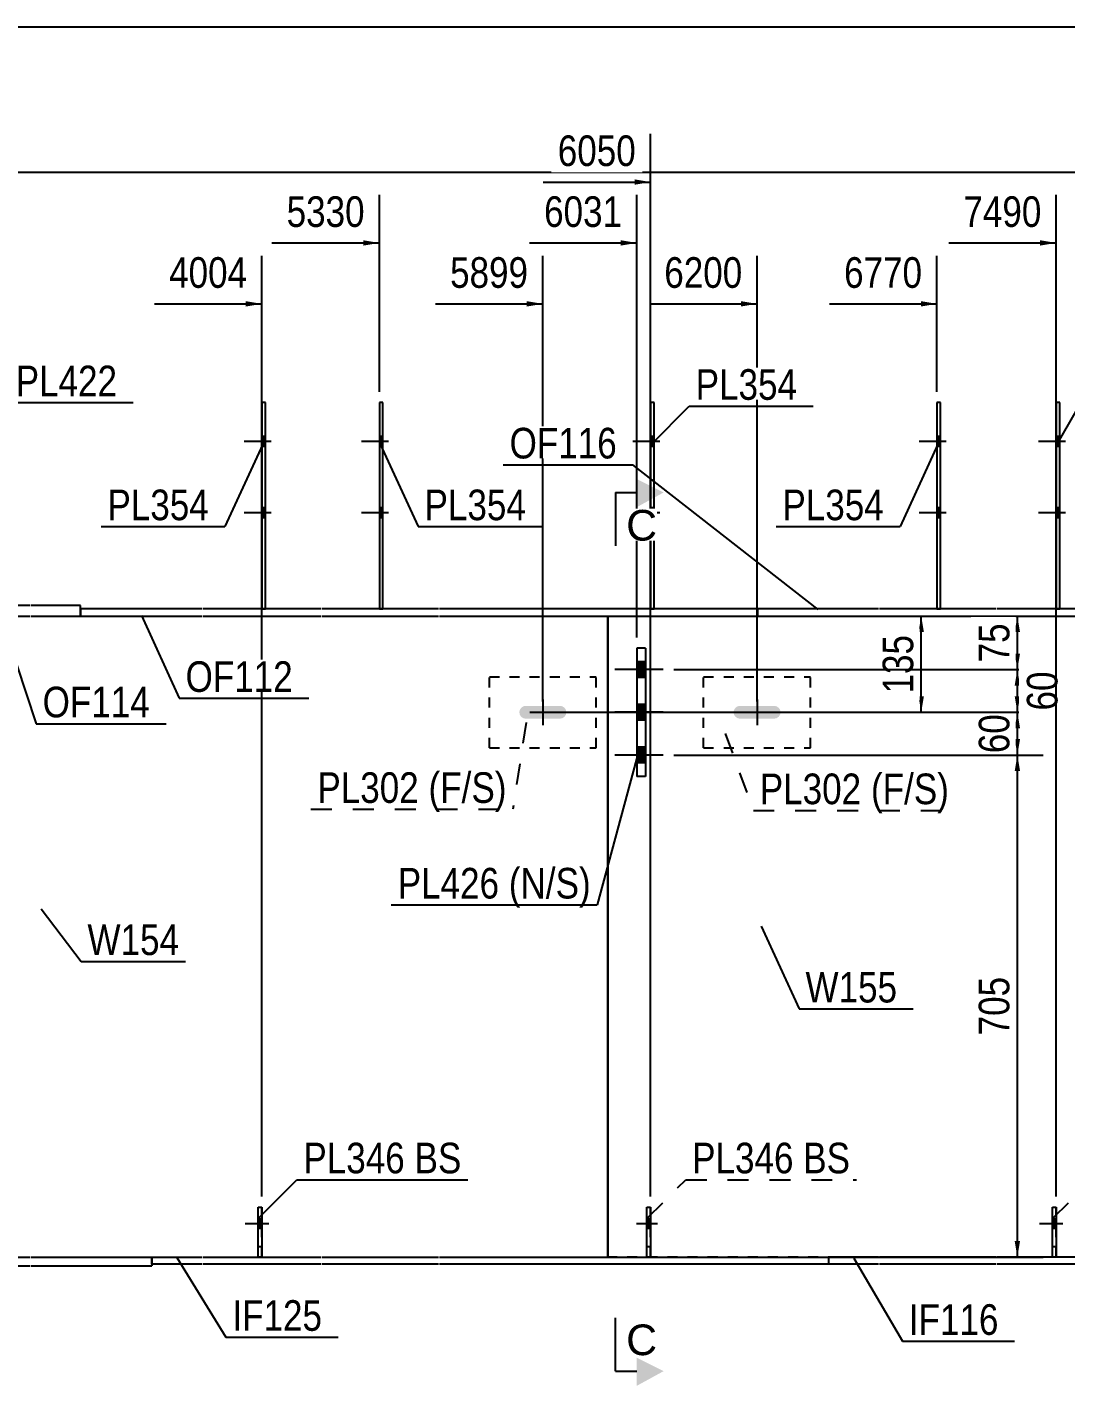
# Model space of a CAD drawing. Header units: millimetres. Extents: x -19 to 383, y -192 to 85.
# Drawn here: x 63.3 to 160.5, y -42 to 85.1 of the extents above; entities that cross this region are included whole.
import ezdxf

# ---------------------------------------------------------------- set-up
doc = ezdxf.new("R2010")
doc.units = ezdxf.units.MM
doc.linetypes.add('DXK_LINE_DOT1', pattern=[1.8814, 0.9407, -0.9407])
doc.linetypes.add('DXK_LINE_DOT2', pattern=[3.9198, 1.9599, -1.9599])
doc.styles.add('Arial', font='ARIAL.TTF', dxfattribs={"height": 0.2})
doc.styles.add('Arial Narrow', font='ARIALN.TTF', dxfattribs={"height": 0.2})

# ---------------------------------------------------------------- blocks, each defined once
blk = doc.blocks.new('Unknown-623477751-13654')
at = {"color": 5, "linetype": 'Continuous'}
blk.add_line((383.08, 85.13), (-16.92, 85.13), dxfattribs=at)
blk = doc.blocks.new('Part-623477751-7544 - 7455')
at = {"color": 2, "linetype": 'Continuous'}
for p, q in [((159.3, -30), (159.3, -25.33)), ((159.3, -25.33), (159.63, -25.33)), ((159.63, -25.33), (159.63, -30))]:
    blk.add_line(p, q, dxfattribs=at)
blk = doc.blocks.new('Part-623477751-7480 - 7455')
at = {"color": 2, "linetype": 'Continuous'}
blk.add_line((117.67, -30), (117.67, 30), dxfattribs=at)
at = {"color": 7, "linetype": 'DXK_LINE_DOT1'}
for p, q in [((117.67, 30), (143, 30)), ((143.1, 30), (154, 30)), ((154.1, 30), (165.17, 30)), ((165.27, 30), (176.17, 30)), ((176.27, 30), (194.93, 30)), ((194.93, 30), (194.93, -30)), ((143, -30), (117.67, -30)), ((154, -30), (143.1, -30)), ((165.17, -30), (154.1, -30)), ((176.17, -30), (165.27, -30)), ((194.93, -30), (176.27, -30))]:
    blk.add_line(p, q, dxfattribs=at)
blk = doc.blocks.new('Part-623477751-7472 - 7455')
at = {"color": 2, "linetype": 'Continuous'}
for p, q in [((68.32, 30.67), (68.32, 30)), ((79.65, 30.67), (68.32, 30.67)), ((90.82, 30.67), (79.75, 30.67)), ((101.82, 30.67), (90.92, 30.67)), ((131.67, 30.67), (101.92, 30.67)), ((131.67, 30), (131.67, 30.67)), ((68.32, 30), (79.65, 30)), ((79.75, 30), (90.82, 30)), ((90.92, 30), (101.82, 30)), ((101.92, 30), (131.67, 30))]:
    blk.add_line(p, q, dxfattribs=at)
blk = doc.blocks.new('Bolt-623477751-7560 - 7455')
at = {"linetype": 'Continuous'}
blk.add_hatch(color=3, dxfattribs=at).paths.add_polyline_path([(133.79, 20.77), (133.83, 21), (133.79, 21.23), (133.66, 21.42), (133.46, 21.56), (133.23, 21.6), (130.03, 21.6), (129.81, 21.56), (129.61, 21.42), (129.48, 21.23), (129.43, 21), (129.48, 20.77), (129.61, 20.58), (129.81, 20.45), (130.03, 20.4), (133.23, 20.4), (133.46, 20.45), (133.66, 20.58)])
at = {"color": 3, "linetype": 'Continuous'}
for p, q in [((131.63, 22.2), (131.63, 19.8)), ((130.43, 21), (132.83, 21))]:
    blk.add_line(p, q, dxfattribs=at)
blk = doc.blocks.new('Part-623477751-7535 - 7455')
at = {"color": 7, "linetype": 'DXK_LINE_DOT1'}
for p, q in [((121.33, -30), (121.33, -25.33)), ((121.33, -25.33), (121.67, -25.33)), ((121.67, -30), (121.67, -25.33)), ((121.33, -29), (121.67, -29))]:
    blk.add_line(p, q, dxfattribs=at)
blk = doc.blocks.new('Part-623477751-7471 - 7455')
at = {"color": 2, "linetype": 'Continuous'}
for p, q in [((21.95, 31), (0, 31)), ((41.38, 31), (22.05, 31)), ((52.55, 31), (41.48, 31)), ((63.55, 31), (52.65, 31)), ((68.32, 31), (63.65, 31)), ((68.32, 30), (68.32, 31)), ((0, 30), (21.95, 30)), ((22.05, 30), (41.38, 30)), ((41.48, 30), (52.55, 30)), ((52.65, 30), (63.55, 30)), ((63.65, 30), (68.32, 30))]:
    blk.add_line(p, q, dxfattribs=at)
at = {"color": 7, "linetype": 'DXK_LINE_DOT1'}
blk.add_line((0, 31), (0, 30), dxfattribs=at)
blk = doc.blocks.new('Part-623477751-7475 - 7455')
at = {"color": 2, "linetype": 'Continuous'}
for p, q in [((131.67, 30.67), (131.67, 30)), ((143, 30.67), (131.67, 30.67)), ((154, 30.67), (143.1, 30.67)), ((165.17, 30.67), (154.1, 30.67)), ((176.17, 30.67), (165.27, 30.67)), ((180.93, 30.67), (176.27, 30.67)), ((131.67, 30), (143, 30)), ((143.1, 30), (154, 30)), ((154.1, 30), (165.17, 30)), ((165.27, 30), (176.17, 30)), ((176.27, 30), (180.93, 30))]:
    blk.add_line(p, q, dxfattribs=at)
at = {"color": 7, "linetype": 'DXK_LINE_DOT1'}
blk.add_line((180.93, 30), (180.93, 30.67), dxfattribs=at)
blk = doc.blocks.new('Part-623477751-7541 - 7455')
at = {"color": 7, "linetype": 'DXK_LINE_DOT1'}
for p, q in [((159.3, -30), (159.3, -25.33)), ((159.3, -25.33), (159.63, -25.33)), ((159.63, -30), (159.63, -25.33)), ((159.3, -29), (159.63, -29))]:
    blk.add_line(p, q, dxfattribs=at)
blk = doc.blocks.new('Part-623477751-7482 - 7455')
at = {"color": 2, "linetype": 'Continuous'}
for p, q in [((0, -30), (21.95, -30)), ((22.05, -30), (41.38, -30)), ((41.48, -30), (52.55, -30)), ((52.65, -30), (63.55, -30)), ((63.65, -30), (74.98, -30)), ((74.98, -30), (74.98, -30.8)), ((0, -30.8), (21.95, -30.8)), ((22.05, -30.8), (41.38, -30.8)), ((41.48, -30.8), (52.55, -30.8)), ((52.65, -30.8), (63.55, -30.8)), ((63.65, -30.8), (74.98, -30.8))]:
    blk.add_line(p, q, dxfattribs=at)
at = {"color": 7, "linetype": 'DXK_LINE_DOT1'}
blk.add_line((0, -30), (0, -30.8), dxfattribs=at)
blk = doc.blocks.new('Part-623477751-7483 - 7455')
at = {"color": 2, "linetype": 'Continuous'}
for p, q in [((74.98, -30.67), (74.98, -30)), ((74.98, -30), (79.65, -30)), ((79.75, -30), (90.82, -30)), ((90.92, -30), (101.82, -30)), ((101.92, -30), (138.33, -30)), ((138.33, -30), (138.33, -30.67)), ((79.65, -30.67), (74.98, -30.67)), ((90.82, -30.67), (79.75, -30.67)), ((101.82, -30.67), (90.92, -30.67)), ((138.33, -30.67), (101.92, -30.67))]:
    blk.add_line(p, q, dxfattribs=at)
blk = doc.blocks.new('Part-623477751-7486 - 7455')
at = {"color": 2, "linetype": 'Continuous'}
for p, q in [((143, -30), (138.33, -30)), ((138.33, -30), (138.33, -30.67)), ((154, -30), (143.1, -30)), ((165.17, -30), (154.1, -30)), ((176.17, -30), (165.27, -30)), ((194.93, -30), (176.27, -30)), ((194.93, -30), (199.6, -30.5)), ((143, -30.67), (138.33, -30.67)), ((154, -30.67), (143.1, -30.67)), ((165.17, -30.67), (154.1, -30.67)), ((176.17, -30.67), (165.27, -30.67)), ((194.9, -30.67), (176.27, -30.67)), ((199.6, -31.17), (194.9, -30.67)), ((199.7, -33.85), (204.47, -34.36)), ((204.4, -35.02), (199.7, -34.52))]:
    blk.add_line(p, q, dxfattribs=at)
at = {"color": 7, "linetype": 'DXK_LINE_DOT1'}
blk.add_line((204.47, -34.36), (204.4, -35.02), dxfattribs=at)
blk = doc.blocks.new('Part-623477751-7505 - 7455')
at = {"color": 7, "linetype": 'DXK_LINE_DOT1'}
for p, q in [((126.63, 17.67), (126.63, 24.33)), ((126.63, 24.33), (136.63, 24.33)), ((136.63, 17.67), (136.63, 24.33)), ((126.63, 17.67), (136.63, 17.67))]:
    blk.add_line(p, q, dxfattribs=at)
blk = doc.blocks.new('Part-623477751-7506 - 7455')
at = {"color": 7, "linetype": 'DXK_LINE_DOT1'}
for p, q in [((106.58, 17.67), (106.58, 24.33)), ((106.58, 24.33), (116.58, 24.33)), ((116.58, 17.67), (116.58, 24.33)), ((106.58, 17.67), (116.58, 17.67))]:
    blk.add_line(p, q, dxfattribs=at)
blk = doc.blocks.new('Bolt-623477751-7572 - 7455')
at = {"linetype": 'Continuous'}
for points in [[(85.62, 45.87), (85.62, 46.8), (85.28, 46.8), (85.28, 45.87)], [(85.62, 45.87), (85.62, 46.8), (85.28, 46.8), (85.28, 45.87)], [(85.62, 39.2), (85.62, 40.13), (85.28, 40.13), (85.28, 39.2)], [(85.62, 39.2), (85.62, 40.13), (85.28, 40.13), (85.28, 39.2)]]:
    blk.add_hatch(color=3, dxfattribs=at).paths.add_polyline_path(points)
at = {"color": 3, "linetype": 'Continuous'}
for p, q in [((86.15, 46.33), (83.62, 46.33)), ((86.15, 46.33), (83.62, 46.33)), ((85.62, 46.8), (85.28, 46.8)), ((85.62, 46.8), (85.28, 46.8)), ((85.62, 45.87), (85.28, 45.87)), ((85.62, 45.87), (85.28, 45.87)), ((86.15, 39.67), (83.62, 39.67)), ((86.15, 39.67), (83.62, 39.67)), ((85.62, 40.13), (85.28, 40.13)), ((85.62, 40.13), (85.28, 40.13)), ((85.62, 39.2), (85.28, 39.2)), ((85.62, 39.2), (85.28, 39.2))]:
    blk.add_line(p, q, dxfattribs=at)
blk = doc.blocks.new('Part-623477751-7510 - 7455')
at = {"color": 2, "linetype": 'Continuous'}
for p, q in [((85.62, 50), (85.28, 50)), ((85.28, 50), (85.28, 30.67)), ((85.62, 30.67), (85.62, 50))]:
    blk.add_line(p, q, dxfattribs=at)
at = {"color": 7, "linetype": 'DXK_LINE_DOT1'}
blk.add_line((85.28, 30.67), (85.62, 30.67), dxfattribs=at)
blk = doc.blocks.new('Bolt-623477751-7578 - 7455')
at = {"linetype": 'Continuous'}
for points in [[(148.8, 45.87), (148.8, 46.8), (148.47, 46.8), (148.47, 45.87)], [(148.8, 45.87), (148.8, 46.8), (148.47, 46.8), (148.47, 45.87)], [(148.8, 39.2), (148.8, 40.13), (148.47, 40.13), (148.47, 39.2)], [(148.8, 39.2), (148.8, 40.13), (148.47, 40.13), (148.47, 39.2)]]:
    blk.add_hatch(color=3, dxfattribs=at).paths.add_polyline_path(points)
at = {"color": 3, "linetype": 'Continuous'}
for p, q in [((149.33, 46.33), (146.8, 46.33)), ((149.33, 46.33), (146.8, 46.33)), ((148.8, 46.8), (148.47, 46.8)), ((148.8, 46.8), (148.47, 46.8)), ((148.8, 45.87), (148.47, 45.87)), ((148.8, 45.87), (148.47, 45.87)), ((149.33, 39.67), (146.8, 39.67)), ((149.33, 39.67), (146.8, 39.67)), ((148.8, 40.13), (148.47, 40.13)), ((148.8, 40.13), (148.47, 40.13)), ((148.8, 39.2), (148.47, 39.2)), ((148.8, 39.2), (148.47, 39.2))]:
    blk.add_line(p, q, dxfattribs=at)
blk = doc.blocks.new('Bolt-623477751-7579 - 7455')
at = {"linetype": 'Continuous'}
for points in [[(96.62, 45.87), (96.62, 46.8), (96.28, 46.8), (96.28, 45.87)], [(96.62, 45.87), (96.62, 46.8), (96.28, 46.8), (96.28, 45.87)], [(96.62, 39.2), (96.62, 40.13), (96.28, 40.13), (96.28, 39.2)], [(96.62, 39.2), (96.62, 40.13), (96.28, 40.13), (96.28, 39.2)]]:
    blk.add_hatch(color=3, dxfattribs=at).paths.add_polyline_path(points)
at = {"color": 3, "linetype": 'Continuous'}
for p, q in [((97.15, 46.33), (94.62, 46.33)), ((97.15, 46.33), (94.62, 46.33)), ((96.62, 46.8), (96.28, 46.8)), ((96.62, 46.8), (96.28, 46.8)), ((96.62, 45.87), (96.28, 45.87)), ((96.62, 45.87), (96.28, 45.87)), ((97.15, 39.67), (94.62, 39.67)), ((97.15, 39.67), (94.62, 39.67)), ((96.62, 40.13), (96.28, 40.13)), ((96.62, 40.13), (96.28, 40.13)), ((96.62, 39.2), (96.28, 39.2)), ((96.62, 39.2), (96.28, 39.2))]:
    blk.add_line(p, q, dxfattribs=at)
blk = doc.blocks.new('Part-623477751-7516 - 7455')
at = {"color": 2, "linetype": 'Continuous'}
for p, q in [((148.8, 50), (148.47, 50)), ((148.47, 50), (148.47, 30.67)), ((148.8, 30.67), (148.8, 50))]:
    blk.add_line(p, q, dxfattribs=at)
at = {"color": 7, "linetype": 'DXK_LINE_DOT1'}
blk.add_line((148.47, 30.67), (148.8, 30.67), dxfattribs=at)
blk = doc.blocks.new('Part-623477751-7517 - 7455')
at = {"color": 2, "linetype": 'Continuous'}
for p, q in [((96.62, 50), (96.28, 50)), ((96.28, 50), (96.28, 30.67)), ((96.62, 30.67), (96.62, 50))]:
    blk.add_line(p, q, dxfattribs=at)
at = {"color": 7, "linetype": 'DXK_LINE_DOT1'}
blk.add_line((96.28, 30.67), (96.62, 30.67), dxfattribs=at)
blk = doc.blocks.new('Part-623477751-7520 - 7455')
at = {"color": 2, "linetype": 'Continuous'}
for p, q in [((159.97, 50), (159.63, 50)), ((159.63, 50), (159.63, 30.67)), ((159.97, 30.67), (159.97, 50))]:
    blk.add_line(p, q, dxfattribs=at)
at = {"color": 7, "linetype": 'DXK_LINE_DOT1'}
blk.add_line((159.63, 30.67), (159.97, 30.67), dxfattribs=at)
blk = doc.blocks.new('Part-623477751-7521 - 7455')
at = {"color": 2, "linetype": 'Continuous'}
for p, q in [((122, 50), (121.67, 50)), ((121.67, 50), (121.67, 30.67)), ((122, 30.67), (122, 50))]:
    blk.add_line(p, q, dxfattribs=at)
at = {"color": 7, "linetype": 'DXK_LINE_DOT1'}
blk.add_line((121.67, 30.67), (122, 30.67), dxfattribs=at)
blk = doc.blocks.new('Part-623477751-7529 - 7455')
at = {"color": 7, "linetype": 'DXK_LINE_DOT1'}
for p, q in [((84.95, -30), (84.95, -25.33)), ((84.95, -25.33), (85.28, -25.33)), ((85.28, -30), (85.28, -25.33)), ((84.95, -29), (85.28, -29)), ((85.28, -30), (84.95, -30))]:
    blk.add_line(p, q, dxfattribs=at)
blk = doc.blocks.new('Part-623477751-7532 - 7455')
at = {"color": 2, "linetype": 'Continuous'}
for p, q in [((84.95, -30), (84.95, -25.33)), ((84.95, -25.33), (85.28, -25.33)), ((85.28, -25.33), (85.28, -30))]:
    blk.add_line(p, q, dxfattribs=at)
blk = doc.blocks.new('Part-623477751-7538 - 7455')
at = {"color": 2, "linetype": 'Continuous'}
for p, q in [((121.33, -30), (121.33, -25.33)), ((121.33, -25.33), (121.67, -25.33)), ((121.67, -25.33), (121.67, -30))]:
    blk.add_line(p, q, dxfattribs=at)
blk = doc.blocks.new('Part-623477751-7559 - 7455')
at = {"color": 7, "linetype": 'DXK_LINE_DOT1'}
for p, q in [((0, 30), (0, -30)), ((0, 30), (21.95, 30)), ((22.05, 30), (41.38, 30)), ((41.48, 30), (52.55, 30)), ((52.65, 30), (63.55, 30)), ((63.65, 30), (79.65, 30)), ((79.75, 30), (90.82, 30)), ((90.92, 30), (101.82, 30)), ((101.92, 30), (117.67, 30)), ((0, -30), (21.95, -30)), ((22.05, -30), (41.38, -30)), ((41.48, -30), (46.68, -30)), ((47.02, -30), (52.55, -30)), ((52.65, -30), (63.55, -30)), ((63.65, -30), (79.65, -30)), ((79.75, -30), (84.95, -30)), ((85.28, -30), (90.82, -30)), ((90.92, -30), (101.82, -30)), ((101.92, -30), (117.67, -30))]:
    blk.add_line(p, q, dxfattribs=at)
at = {"color": 2, "linetype": 'Continuous'}
blk.add_line((117.67, 30), (117.67, -30), dxfattribs=at)
blk = doc.blocks.new('Bolt-623477751-7568 - 7455')
at = {"linetype": 'Continuous'}
blk.add_hatch(color=3, dxfattribs=at).paths.add_polyline_path([(113.74, 20.77), (113.78, 21), (113.74, 21.23), (113.61, 21.42), (113.41, 21.56), (113.18, 21.6), (109.98, 21.6), (109.75, 21.56), (109.56, 21.42), (109.43, 21.23), (109.38, 21), (109.43, 20.77), (109.56, 20.58), (109.75, 20.45), (109.98, 20.4), (113.18, 20.4), (113.41, 20.45), (113.61, 20.58)])
at = {"color": 3, "linetype": 'Continuous'}
for p, q in [((111.58, 22.2), (111.58, 19.8)), ((110.38, 21), (112.78, 21))]:
    blk.add_line(p, q, dxfattribs=at)
blk = doc.blocks.new('Bolt-623477751-7582 - 7455')
at = {"linetype": 'Continuous'}
for points in [[(159.97, 45.87), (159.97, 46.8), (159.63, 46.8), (159.63, 45.87)], [(159.97, 45.87), (159.97, 46.8), (159.63, 46.8), (159.63, 45.87)], [(159.97, 39.2), (159.97, 40.13), (159.63, 40.13), (159.63, 39.2)], [(159.97, 39.2), (159.97, 40.13), (159.63, 40.13), (159.63, 39.2)]]:
    blk.add_hatch(color=3, dxfattribs=at).paths.add_polyline_path(points)
at = {"color": 3, "linetype": 'Continuous'}
for p, q in [((160.5, 46.33), (157.97, 46.33)), ((160.5, 46.33), (157.97, 46.33)), ((159.97, 46.8), (159.63, 46.8)), ((159.97, 46.8), (159.63, 46.8)), ((159.97, 45.87), (159.63, 45.87)), ((159.97, 45.87), (159.63, 45.87)), ((160.5, 39.67), (157.97, 39.67)), ((160.5, 39.67), (157.97, 39.67)), ((159.97, 40.13), (159.63, 40.13)), ((159.97, 40.13), (159.63, 40.13)), ((159.97, 39.2), (159.63, 39.2)), ((159.97, 39.2), (159.63, 39.2))]:
    blk.add_line(p, q, dxfattribs=at)
blk = doc.blocks.new('Bolt-623477751-7583 - 7455')
at = {"linetype": 'Continuous'}
for points in [[(122, 45.87), (122, 46.8), (121.67, 46.8), (121.67, 45.87)], [(122, 45.87), (122, 46.8), (121.67, 46.8), (121.67, 45.87)], [(122, 39.2), (122, 40.13), (121.67, 40.13), (121.67, 39.2)], [(122, 39.2), (122, 40.13), (121.67, 40.13), (121.67, 39.2)]]:
    blk.add_hatch(color=3, dxfattribs=at).paths.add_polyline_path(points)
at = {"color": 3, "linetype": 'Continuous'}
for p, q in [((122.53, 46.33), (120, 46.33)), ((122.53, 46.33), (120, 46.33)), ((122, 46.8), (121.67, 46.8)), ((122, 46.8), (121.67, 46.8)), ((122, 45.87), (121.67, 45.87)), ((122, 45.87), (121.67, 45.87)), ((122.53, 39.67), (120, 39.67)), ((122.53, 39.67), (120, 39.67)), ((122, 40.13), (121.67, 40.13)), ((122, 40.13), (121.67, 40.13)), ((122, 39.2), (121.67, 39.2)), ((122, 39.2), (121.67, 39.2))]:
    blk.add_line(p, q, dxfattribs=at)
blk = doc.blocks.new('Bolt-623477751-7591 - 7455')
at = {"color": 3, "linetype": 'DXK_LINE_DOT2'}
for p, q in [((85.28, -26.4), (84.95, -26.4)), ((85.92, -26.87), (83.72, -26.87)), ((85.28, -27.33), (84.95, -27.33))]:
    blk.add_line(p, q, dxfattribs=at)
blk = doc.blocks.new('Bolt-623477751-7594 - 7455')
at = {"linetype": 'Continuous'}
blk.add_hatch(color=3, dxfattribs=at).paths.add_polyline_path([(85.28, -27.33), (85.28, -26.4), (84.95, -26.4), (84.95, -27.33)])
at = {"color": 3, "linetype": 'Continuous'}
for p, q in [((85.28, -26.4), (84.95, -26.4)), ((85.92, -26.87), (83.72, -26.87)), ((85.28, -27.33), (84.95, -27.33))]:
    blk.add_line(p, q, dxfattribs=at)
blk = doc.blocks.new('Bolt-623477751-7597 - 7455')
at = {"color": 3, "linetype": 'DXK_LINE_DOT2'}
for p, q in [((121.67, -26.4), (121.33, -26.4)), ((122.3, -26.87), (120.1, -26.87)), ((121.67, -27.33), (121.33, -27.33))]:
    blk.add_line(p, q, dxfattribs=at)
blk = doc.blocks.new('Bolt-623477751-7600 - 7455')
at = {"linetype": 'Continuous'}
blk.add_hatch(color=3, dxfattribs=at).paths.add_polyline_path([(121.67, -27.33), (121.67, -26.4), (121.33, -26.4), (121.33, -27.33)])
at = {"color": 3, "linetype": 'Continuous'}
for p, q in [((121.67, -26.4), (121.33, -26.4)), ((122.2, -26.87), (121.33, -26.87)), ((121.67, -27.33), (121.33, -27.33))]:
    blk.add_line(p, q, dxfattribs=at)
blk = doc.blocks.new('Bolt-623477751-7603 - 7455')
at = {"color": 3, "linetype": 'DXK_LINE_DOT2'}
for p, q in [((159.63, -26.4), (159.3, -26.4)), ((160.27, -26.87), (158.07, -26.87)), ((159.63, -27.33), (159.3, -27.33))]:
    blk.add_line(p, q, dxfattribs=at)
blk = doc.blocks.new('Bolt-623477751-7606 - 7455')
at = {"linetype": 'Continuous'}
blk.add_hatch(color=3, dxfattribs=at).paths.add_polyline_path([(159.63, -27.33), (159.63, -26.4), (159.3, -26.4), (159.3, -27.33)])
at = {"color": 3, "linetype": 'Continuous'}
for p, q in [((159.63, -26.4), (159.3, -26.4)), ((160.27, -26.87), (158.07, -26.87)), ((159.63, -27.33), (159.3, -27.33))]:
    blk.add_line(p, q, dxfattribs=at)
blk = doc.blocks.new('Bolt-623477751-20844 - 7455')
at = {"linetype": 'Continuous'}
for points in [[(121.18, 24.27), (121.18, 25.73), (120.38, 25.73), (120.38, 24.27)], [(121.18, 20.27), (121.18, 21.73), (120.38, 21.73), (120.38, 20.27)], [(121.18, 16.27), (121.18, 17.73), (120.38, 17.73), (120.38, 16.27)]]:
    blk.add_hatch(color=3, dxfattribs=at).paths.add_polyline_path(points)
at = {"color": 3, "linetype": 'Continuous'}
for p, q in [((121.18, 25.73), (120.38, 25.73)), ((122.85, 25), (118.32, 25)), ((121.18, 24.27), (120.38, 24.27)), ((121.18, 21.73), (120.38, 21.73)), ((122.85, 21), (118.32, 21)), ((121.18, 20.27), (120.38, 20.27)), ((122.85, 17), (118.32, 17)), ((121.18, 17.73), (120.38, 17.73)), ((121.18, 16.27), (120.38, 16.27))]:
    blk.add_line(p, q, dxfattribs=at)
blk = doc.blocks.new('Part-623477751-20843 - 7455')
at = {"color": 2, "linetype": 'Continuous'}
for p, q in [((121.18, 27), (120.38, 27)), ((120.38, 27), (120.38, 15)), ((121.18, 27), (121.18, 15)), ((121.18, 15), (120.38, 15))]:
    blk.add_line(p, q, dxfattribs=at)
blk = doc.blocks.new('StraightDimension-623477751-13848 - 7455')
at = {"color": 7, "linetype": 'Continuous'}
blk.add_line((-1.33, 71.55), (366.04, 71.55), dxfattribs=at)
blk = doc.blocks.new('StraightDimension-623477751-21137 - 7455')
at = {"linetype": 'Continuous'}
for points in [[(155.75, 19.5), (156, 21), (156.25, 19.5)], [(156.25, 18.5), (156, 17), (155.75, 18.5)]]:
    blk.add_hatch(color=7, dxfattribs=at).paths.add_polyline_path(points)
at = {"color": 7, "linetype": 'Continuous'}
for p, q in [((123.85, 21), (158.4, 21)), ((156, 17), (156, 21)), ((123.85, 17), (158.4, 17))]:
    blk.add_line(p, q, dxfattribs=at)
at = {"color": 0}
blk.add_wipeout([(155.85, 21.43), (151.65, 21.43), (151.65, 16.57), (155.85, 16.57)], dxfattribs=at)
at = {"color": 3, "style": 'Arial Narrow'}
blk.add_text('60', height=2.863, rotation=90.0002, dxfattribs=at).set_placement((155.25, 17.17))
blk = doc.blocks.new('StraightDimension-623477751-21218 - 7455')
at = {"linetype": 'Continuous'}
blk.add_hatch(color=7, dxfattribs=at).paths.add_polyline_path([(146.97, 59.48), (148.47, 59.23), (146.97, 58.98)])
at = {"color": 7, "linetype": 'Continuous'}
for p, q in [((148.47, 51), (148.47, 63.73)), ((138.4, 59.23), (148.47, 59.23))]:
    blk.add_line(p, q, dxfattribs=at)
at = {"color": 0}
blk.add_wipeout([(147.69, 60.13), (147.69, 64.33), (139.18, 64.33), (139.18, 60.13)], dxfattribs=at)
at = {"color": 3, "style": 'Arial Narrow'}
blk.add_text('6770', height=2.863, dxfattribs=at).set_placement((139.78, 60.73))
blk = doc.blocks.new('StraightDimension-623477751-15911 - 7455')
at = {"linetype": 'Continuous'}
for points in [[(146.75, 28.5), (147, 30), (147.25, 28.5)], [(147.25, 22.5), (147, 21), (146.75, 22.5)]]:
    blk.add_hatch(color=7, dxfattribs=at).paths.add_polyline_path(points)
at = {"color": 7, "linetype": 'Continuous'}
for p, q in [((112.58, 30), (149.4, 30)), ((147, 21), (147, 30)), ((112.58, 21), (149.4, 21))]:
    blk.add_line(p, q, dxfattribs=at)
at = {"color": 0}
blk.add_wipeout([(146.85, 28.84), (142.65, 28.84), (142.65, 22.16), (146.85, 22.16)], dxfattribs=at)
at = {"color": 3, "style": 'Arial Narrow'}
blk.add_text('135', height=2.863, rotation=90.0002, dxfattribs=at).set_placement((146.25, 22.76))
blk = doc.blocks.new('StraightDimension-623477751-21135 - 7455')
at = {"linetype": 'Continuous'}
for points in [[(155.75, 28.5), (156, 30), (156.25, 28.5)], [(156.25, 26.5), (156, 25), (155.75, 26.5)]]:
    blk.add_hatch(color=7, dxfattribs=at).paths.add_polyline_path(points)
at = {"color": 7, "linetype": 'Continuous'}
for p, q in [((123.85, 30), (158.4, 30)), ((156, 25), (156, 30)), ((123.85, 25), (158.4, 25))]:
    blk.add_line(p, q, dxfattribs=at)
at = {"color": 0}
blk.add_wipeout([(155.85, 29.93), (151.65, 29.93), (151.65, 25.07), (155.85, 25.07)], dxfattribs=at)
at = {"color": 3, "style": 'Arial Narrow'}
blk.add_text('75', height=2.863, rotation=90.0002, dxfattribs=at).set_placement((155.25, 25.67))
blk = doc.blocks.new('StraightDimension-623477751-21136 - 7455')
at = {"linetype": 'Continuous'}
for points in [[(155.75, 23.5), (156, 25), (156.25, 23.5)], [(156.25, 22.5), (156, 21), (155.75, 22.5)]]:
    blk.add_hatch(color=7, dxfattribs=at).paths.add_polyline_path(points)
at = {"color": 7, "linetype": 'Continuous'}
for p, q in [((123.85, 25), (158.25, 25)), ((156, 21), (156, 25)), ((123.85, 21), (158.25, 21))]:
    blk.add_line(p, q, dxfattribs=at)
at = {"color": 0}
blk.add_wipeout([(160.35, 25.43), (156.15, 25.43), (156.15, 20.57), (160.35, 20.57)], dxfattribs=at)
at = {"color": 3, "style": 'Arial Narrow'}
blk.add_text('60', height=2.863, rotation=90.0002, dxfattribs=at).set_placement((159.75, 21.17))
blk = doc.blocks.new('StraightDimension-623477751-21138 - 7455')
at = {"linetype": 'Continuous'}
for points in [[(155.75, 15.5), (156, 17), (156.25, 15.5)], [(156.25, -28.5), (156, -30), (155.75, -28.5)]]:
    blk.add_hatch(color=7, dxfattribs=at).paths.add_polyline_path(points)
at = {"color": 7, "linetype": 'Continuous'}
for p, q in [((123.85, 17), (158.4, 17)), ((156, -30), (156, 17)), ((123.85, -30), (158.4, -30))]:
    blk.add_line(p, q, dxfattribs=at)
at = {"color": 0}
blk.add_wipeout([(155.85, -3.16), (151.65, -3.16), (151.65, -9.84), (155.85, -9.84)], dxfattribs=at)
at = {"color": 3, "style": 'Arial Narrow'}
blk.add_text('705', height=2.863, rotation=90.0002, dxfattribs=at).set_placement((155.25, -9.24))
blk = doc.blocks.new('StraightDimension-623477751-21217 - 7455')
at = {"linetype": 'Continuous'}
blk.add_hatch(color=7, dxfattribs=at).paths.add_polyline_path([(158.13, 65.18), (159.63, 64.93), (158.13, 64.68)])
at = {"color": 7, "linetype": 'Continuous'}
for p, q in [((159.63, -24.33), (159.63, 69.43)), ((149.57, 64.93), (159.63, 64.93))]:
    blk.add_line(p, q, dxfattribs=at)
at = {"color": 0}
blk.add_wipeout([(158.86, 65.83), (158.86, 70.03), (150.35, 70.03), (150.35, 65.83)], dxfattribs=at)
at = {"color": 3, "style": 'Arial Narrow'}
blk.add_text('7490', height=2.863, dxfattribs=at).set_placement((150.95, 66.43))
blk = doc.blocks.new('StraightDimension-623477751-21219 - 7455')
at = {"linetype": 'Continuous'}
blk.add_hatch(color=7, dxfattribs=at).paths.add_polyline_path([(130.13, 59.48), (131.63, 59.23), (130.13, 58.98)])
at = {"color": 7, "linetype": 'Continuous'}
for p, q in [((131.63, 22), (131.63, 63.73)), ((121.57, 59.23), (131.63, 59.23))]:
    blk.add_line(p, q, dxfattribs=at)
at = {"color": 0}
blk.add_wipeout([(130.86, 60.13), (130.86, 64.33), (122.35, 64.33), (122.35, 60.13)], dxfattribs=at)
at = {"color": 3, "style": 'Arial Narrow'}
blk.add_text('6200', height=2.863, dxfattribs=at).set_placement((122.95, 60.73))
blk = doc.blocks.new('StraightDimension-623477751-21220 - 7455')
at = {"linetype": 'Continuous'}
blk.add_hatch(color=7, dxfattribs=at).paths.add_polyline_path([(120.17, 70.88), (121.67, 70.63), (120.17, 70.38)])
at = {"color": 7, "linetype": 'Continuous'}
for p, q in [((121.67, -24.33), (121.67, 75.13)), ((111.6, 70.63), (121.67, 70.63))]:
    blk.add_line(p, q, dxfattribs=at)
at = {"color": 0}
blk.add_wipeout([(120.89, 71.53), (120.89, 75.73), (112.38, 75.73), (112.38, 71.53)], dxfattribs=at)
at = {"color": 3, "style": 'Arial Narrow'}
blk.add_text('6050', height=2.863, dxfattribs=at).set_placement((112.98, 72.13))
blk = doc.blocks.new('StraightDimension-623477751-21221 - 7455')
at = {"linetype": 'Continuous'}
blk.add_hatch(color=7, dxfattribs=at).paths.add_polyline_path([(118.88, 65.18), (120.38, 64.93), (118.88, 64.68)])
at = {"color": 7, "linetype": 'Continuous'}
for p, q in [((120.38, 28), (120.38, 69.43)), ((110.32, 64.93), (120.38, 64.93))]:
    blk.add_line(p, q, dxfattribs=at)
at = {"color": 0}
blk.add_wipeout([(119.61, 65.83), (119.61, 70.03), (111.1, 70.03), (111.1, 65.83)], dxfattribs=at)
at = {"color": 3, "style": 'Arial Narrow'}
blk.add_text('6031', height=2.863, dxfattribs=at).set_placement((111.7, 66.43))
blk = doc.blocks.new('StraightDimension-623477751-21222 - 7455')
at = {"linetype": 'Continuous'}
blk.add_hatch(color=7, dxfattribs=at).paths.add_polyline_path([(110.08, 59.48), (111.58, 59.23), (110.08, 58.98)])
at = {"color": 7, "linetype": 'Continuous'}
for p, q in [((111.58, 22), (111.58, 63.73)), ((101.52, 59.23), (111.58, 59.23))]:
    blk.add_line(p, q, dxfattribs=at)
at = {"color": 0}
blk.add_wipeout([(110.81, 60.13), (110.81, 64.33), (102.3, 64.33), (102.3, 60.13)], dxfattribs=at)
at = {"color": 3, "style": 'Arial Narrow'}
blk.add_text('5899', height=2.863, dxfattribs=at).set_placement((102.9, 60.73))
blk = doc.blocks.new('StraightDimension-623477751-21223 - 7455')
at = {"linetype": 'Continuous'}
blk.add_hatch(color=7, dxfattribs=at).paths.add_polyline_path([(94.78, 65.18), (96.28, 64.93), (94.78, 64.68)])
at = {"color": 7, "linetype": 'Continuous'}
for p, q in [((96.28, 51), (96.28, 69.43)), ((86.22, 64.93), (96.28, 64.93))]:
    blk.add_line(p, q, dxfattribs=at)
at = {"color": 0}
blk.add_wipeout([(95.51, 65.83), (95.51, 70.03), (87, 70.03), (87, 65.83)], dxfattribs=at)
at = {"color": 3, "style": 'Arial Narrow'}
blk.add_text('5330', height=2.863, dxfattribs=at).set_placement((87.6, 66.43))
blk = doc.blocks.new('StraightDimension-623477751-21224 - 7455')
at = {"linetype": 'Continuous'}
blk.add_hatch(color=7, dxfattribs=at).paths.add_polyline_path([(83.78, 59.48), (85.28, 59.23), (83.78, 58.98)])
at = {"color": 7, "linetype": 'Continuous'}
for p, q in [((85.28, -24.33), (85.28, 63.73)), ((75.22, 59.23), (85.28, 59.23))]:
    blk.add_line(p, q, dxfattribs=at)
at = {"color": 0}
blk.add_wipeout([(84.51, 60.13), (84.51, 64.33), (76, 64.33), (76, 60.13)], dxfattribs=at)
at = {"color": 3, "style": 'Arial Narrow'}
blk.add_text('4004', height=2.863, dxfattribs=at).set_placement((76.6, 60.73))
blk = doc.blocks.new('Mark-623477751-19660 - 7455')
at = {"color": 0}
blk.add_wipeout([(77.54, -1.72), (77.54, 1.28), (68.96, 1.28), (68.96, -1.72)], dxfattribs=at)
blk.add_wipeout([(77.54, -1.72), (77.54, 1.28), (68.96, 1.28), (68.96, -1.72)], dxfattribs=at)
at = {"color": 7, "linetype": 'Continuous'}
for p, q in [((64.63, 2.6), (68.36, -2.32)), ((68.36, -2.32), (78.14, -2.32))]:
    blk.add_line(p, q, dxfattribs=at)
at = {"color": 3, "style": 'Arial Narrow'}
blk.add_text('W154', height=2.863, dxfattribs=at).set_placement((68.96, -1.72))
blk = doc.blocks.new('Mark-623477751-19654 - 7455')
at = {"color": 0}
blk.add_wipeout([(135.39, 50.25), (135.39, 53.25), (125.89, 53.25), (125.89, 50.25)], dxfattribs=at)
blk.add_wipeout([(135.39, 50.25), (135.39, 53.25), (125.89, 53.25), (125.89, 50.25)], dxfattribs=at)
at = {"color": 7, "linetype": 'Continuous'}
for p, q in [((121.75, 46.11), (125.29, 49.65)), ((125.29, 49.65), (136.89, 49.65))]:
    blk.add_line(p, q, dxfattribs=at)
at = {"color": 3, "style": 'Arial Narrow'}
blk.add_text('PL354', height=2.863, dxfattribs=at).set_placement((125.89, 50.25))
blk = doc.blocks.new('Mark-623477751-19579 - 7455')
at = {"color": 0}
blk.add_wipeout([(144.76, -6.16), (144.76, -3.16), (136.17, -3.16), (136.17, -6.16)], dxfattribs=at)
blk.add_wipeout([(144.76, -6.16), (144.76, -3.16), (136.17, -3.16), (136.17, -6.16)], dxfattribs=at)
at = {"color": 7, "linetype": 'Continuous'}
for p, q in [((132.03, 0.98), (135.57, -6.76)), ((135.57, -6.76), (146.26, -6.76))]:
    blk.add_line(p, q, dxfattribs=at)
at = {"color": 3, "style": 'Arial Narrow'}
blk.add_text('W155', height=2.863, dxfattribs=at).set_placement((136.17, -6.16))
blk = doc.blocks.new('MarkSet-623477751-19509 - 7455')
at = {"color": 0}
for points in [[(98.68, -22.15), (98.68, -19.15), (89.17, -19.15), (89.17, -22.15)], [(103.96, -22.15), (103.96, -19.15), (99.58, -19.15), (99.58, -22.15)]]:
    blk.add_wipeout(points, dxfattribs=at)
for points in [[(98.68, -22.15), (98.68, -19.15), (89.17, -19.15), (89.17, -22.15)], [(103.96, -22.15), (103.96, -19.15), (99.58, -19.15), (99.58, -22.15)]]:
    blk.add_wipeout(points, dxfattribs=at)
at = {"color": 7, "linetype": 'Continuous'}
for p, q in [((85.04, -26.29), (88.57, -22.75)), ((88.57, -22.75), (104.56, -22.75))]:
    blk.add_line(p, q, dxfattribs=at)
at = {"color": 3, "style": 'Arial Narrow'}
for s, p in [('PL346', (89.17, -22.15)), ('BS', (99.58, -22.15))]:
    blk.add_text(s, height=2.863, dxfattribs=at).set_placement(p)
blk = doc.blocks.new('Mark-623477751-19567 - 7455')
at = {"color": 0}
blk.add_wipeout([(74.81, 20.53), (74.81, 23.53), (64.76, 23.53), (64.76, 20.53)], dxfattribs=at)
blk.add_wipeout([(74.81, 20.53), (74.81, 23.53), (64.76, 23.53), (64.76, 20.53)], dxfattribs=at)
at = {"color": 7, "linetype": 'Continuous'}
for p, q in [((60.47, 31), (64.16, 19.93)), ((64.16, 19.93), (76.31, 19.93))]:
    blk.add_line(p, q, dxfattribs=at)
at = {"color": 3, "style": 'Arial Narrow'}
blk.add_text('OF114', height=2.863, dxfattribs=at).set_placement((64.76, 20.53))
blk = doc.blocks.new('Mark-623477751-19570 - 7455')
at = {"color": 0}
blk.add_wipeout([(88.18, 22.91), (88.18, 25.91), (78.14, 25.91), (78.14, 22.91)], dxfattribs=at)
blk.add_wipeout([(88.18, 22.91), (88.18, 25.91), (78.14, 25.91), (78.14, 22.91)], dxfattribs=at)
at = {"color": 7, "linetype": 'Continuous'}
for p, q in [((74, 30.05), (77.54, 22.31)), ((77.54, 22.31), (89.68, 22.31))]:
    blk.add_line(p, q, dxfattribs=at)
at = {"color": 3, "style": 'Arial Narrow'}
blk.add_text('OF112', height=2.863, dxfattribs=at).set_placement((78.14, 22.91))
blk = doc.blocks.new('Mark-623477751-19573 - 7455')
at = {"color": 7, "linetype": 'Continuous'}
blk.add_line((137.35, 30.61), (120.01, 44.16), dxfattribs=at)
at = {"color": 0}
blk.add_wipeout([(118.51, 44.76), (118.51, 47.76), (108.47, 47.76), (108.47, 44.76)], dxfattribs=at)
blk.add_wipeout([(118.51, 44.76), (118.51, 47.76), (108.47, 47.76), (108.47, 44.76)], dxfattribs=at)
at = {"color": 7, "linetype": 'Continuous'}
blk.add_line((107.87, 44.16), (120.01, 44.16), dxfattribs=at)
at = {"color": 3, "style": 'Arial Narrow'}
blk.add_text('OF116', height=2.863, dxfattribs=at).set_placement((108.47, 44.76))
blk = doc.blocks.new('Mark-623477751-19588 - 7455')
at = {"color": 0}
blk.add_wipeout([(90.92, -36.89), (90.92, -33.89), (82.52, -33.89), (82.52, -36.89)], dxfattribs=at)
blk.add_wipeout([(90.92, -36.89), (90.92, -33.89), (82.52, -33.89), (82.52, -36.89)], dxfattribs=at)
at = {"color": 7, "linetype": 'Continuous'}
for p, q in [((77.33, -30.04), (81.92, -37.49)), ((81.92, -37.49), (92.42, -37.49))]:
    blk.add_line(p, q, dxfattribs=at)
at = {"color": 3, "style": 'Arial Narrow'}
blk.add_text('IF125', height=2.863, dxfattribs=at).set_placement((82.52, -36.89))
blk = doc.blocks.new('Mark-623477751-19591 - 7455')
at = {"color": 0}
blk.add_wipeout([(154.24, -37.27), (154.24, -34.27), (145.84, -34.27), (145.84, -37.27)], dxfattribs=at)
blk.add_wipeout([(154.24, -37.27), (154.24, -34.27), (145.84, -34.27), (145.84, -37.27)], dxfattribs=at)
at = {"color": 7, "linetype": 'Continuous'}
for p, q in [((140.68, -30.08), (145.24, -37.87)), ((145.24, -37.87), (155.74, -37.87))]:
    blk.add_line(p, q, dxfattribs=at)
at = {"color": 3, "style": 'Arial Narrow'}
blk.add_text('IF116', height=2.863, dxfattribs=at).set_placement((145.84, -37.27))
blk = doc.blocks.new('Mark-623477751-19615 - 7455')
at = {"color": 0}
for points in [[(141.4, 12.4), (141.4, 15.4), (131.89, 15.4), (131.89, 12.4)], [(149.6, 12.4), (149.6, 15.4), (142.3, 15.4), (142.3, 12.4)]]:
    blk.add_wipeout(points, dxfattribs=at)
for points in [[(141.4, 12.4), (141.4, 15.4), (131.89, 15.4), (131.89, 12.4)], [(149.6, 12.4), (149.6, 15.4), (142.3, 15.4), (142.3, 12.4)]]:
    blk.add_wipeout(points, dxfattribs=at)
at = {"color": 7, "linetype": 'DXK_LINE_DOT2'}
for p, q in [((128.65, 19.02), (131.29, 11.8)), ((131.29, 11.8), (150.2, 11.8))]:
    blk.add_line(p, q, dxfattribs=at)
at = {"color": 3, "style": 'Arial Narrow'}
for s, p in [('PL302', (131.89, 12.4)), ('(F/', (142.3, 12.4)), ('S)', (146.31, 12.4))]:
    blk.add_text(s, height=2.863, dxfattribs=at).set_placement(p)
blk = doc.blocks.new('Mark-623477751-19618 - 7455')
at = {"color": 0}
for points in [[(99.98, 12.52), (99.98, 15.52), (90.48, 15.52), (90.48, 12.52)], [(108.18, 12.52), (108.18, 15.52), (100.88, 15.52), (100.88, 12.52)]]:
    blk.add_wipeout(points, dxfattribs=at)
for points in [[(99.98, 12.52), (99.98, 15.52), (90.48, 15.52), (90.48, 12.52)], [(108.18, 12.52), (108.18, 15.52), (100.88, 15.52), (100.88, 12.52)]]:
    blk.add_wipeout(points, dxfattribs=at)
at = {"color": 7, "linetype": 'DXK_LINE_DOT2'}
for p in [(110.01, 20.04), (89.88, 11.92)]:
    blk.add_line(p, (108.78, 11.92), dxfattribs=at)
at = {"color": 3, "style": 'Arial Narrow'}
for s, p in [('PL302', (90.48, 12.52)), ('(F/', (100.88, 12.52)), ('S)', (104.9, 12.52))]:
    blk.add_text(s, height=2.863, dxfattribs=at).set_placement(p)
blk = doc.blocks.new('Mark-623477751-19630 - 7455')
at = {"color": 7, "linetype": 'Continuous'}
blk.add_line((85.37, 46.11), (81.83, 38.38), dxfattribs=at)
at = {"color": 0}
blk.add_wipeout([(80.33, 38.98), (80.33, 41.98), (70.83, 41.98), (70.83, 38.98)], dxfattribs=at)
blk.add_wipeout([(80.33, 38.98), (80.33, 41.98), (70.83, 41.98), (70.83, 38.98)], dxfattribs=at)
at = {"color": 7, "linetype": 'Continuous'}
blk.add_line((70.23, 38.38), (81.83, 38.38), dxfattribs=at)
at = {"color": 3, "style": 'Arial Narrow'}
blk.add_text('PL354', height=2.863, dxfattribs=at).set_placement((70.83, 38.98))
blk = doc.blocks.new('Mark-623477751-19639 - 7455')
at = {"color": 7, "linetype": 'Continuous'}
blk.add_line((148.55, 46.11), (145.02, 38.38), dxfattribs=at)
at = {"color": 0}
blk.add_wipeout([(143.52, 38.98), (143.52, 41.98), (134.01, 41.98), (134.01, 38.98)], dxfattribs=at)
blk.add_wipeout([(143.52, 38.98), (143.52, 41.98), (134.01, 41.98), (134.01, 38.98)], dxfattribs=at)
at = {"color": 7, "linetype": 'Continuous'}
blk.add_line((133.41, 38.38), (145.02, 38.38), dxfattribs=at)
at = {"color": 3, "style": 'Arial Narrow'}
blk.add_text('PL354', height=2.863, dxfattribs=at).set_placement((134.01, 38.98))
blk = doc.blocks.new('Mark-623477751-19642 - 7455')
at = {"color": 0}
blk.add_wipeout([(110.01, 38.98), (110.01, 41.98), (100.51, 41.98), (100.51, 38.98)], dxfattribs=at)
blk.add_wipeout([(110.01, 38.98), (110.01, 41.98), (100.51, 41.98), (100.51, 38.98)], dxfattribs=at)
at = {"color": 7, "linetype": 'Continuous'}
for p, q in [((96.37, 46.11), (99.91, 38.38)), ((99.91, 38.38), (111.51, 38.38))]:
    blk.add_line(p, q, dxfattribs=at)
at = {"color": 3, "style": 'Arial Narrow'}
blk.add_text('PL354', height=2.863, dxfattribs=at).set_placement((100.51, 38.98))
blk = doc.blocks.new('Mark-623477751-19645 - 7455')
at = {"color": 0}
blk.add_wipeout([(71.74, 50.58), (71.74, 53.58), (62.24, 53.58), (62.24, 50.58)], dxfattribs=at)
blk.add_wipeout([(71.74, 50.58), (71.74, 53.58), (62.24, 53.58), (62.24, 50.58)], dxfattribs=at)
at = {"color": 7, "linetype": 'Continuous'}
for p, q in [((58.1, 46.45), (61.64, 49.98)), ((61.64, 49.98), (73.24, 49.98))]:
    blk.add_line(p, q, dxfattribs=at)
at = {"color": 3, "style": 'Arial Narrow'}
blk.add_text('PL422', height=2.863, dxfattribs=at).set_placement((62.24, 50.58))
blk = doc.blocks.new('Mark-623477751-19651 - 7455')
at = {"color": 0}
blk.add_wipeout([(172.32, 51.04), (172.32, 54.04), (162.82, 54.04), (162.82, 51.04)], dxfattribs=at)
blk.add_wipeout([(172.32, 51.04), (172.32, 54.04), (162.82, 54.04), (162.82, 51.04)], dxfattribs=at)
at = {"color": 7, "linetype": 'Continuous'}
for p, q in [((159.72, 46.11), (162.22, 50.44)), ((162.22, 50.44), (173.82, 50.44))]:
    blk.add_line(p, q, dxfattribs=at)
at = {"color": 3, "style": 'Arial Narrow'}
blk.add_text('PL354', height=2.863, dxfattribs=at).set_placement((162.82, 51.04))
blk = doc.blocks.new('MarkSet-623477751-19776 - 7455')
at = {"color": 0}
for points in [[(135.06, -22.15), (135.06, -19.15), (125.56, -19.15), (125.56, -22.15)], [(140.34, -22.15), (140.34, -19.15), (135.96, -19.15), (135.96, -22.15)]]:
    blk.add_wipeout(points, dxfattribs=at)
for points in [[(135.06, -22.15), (135.06, -19.15), (125.56, -19.15), (125.56, -22.15)], [(140.34, -22.15), (140.34, -19.15), (135.96, -19.15), (135.96, -22.15)]]:
    blk.add_wipeout(points, dxfattribs=at)
at = {"color": 7, "linetype": 'DXK_LINE_DOT2'}
for p, q in [((121.42, -26.29), (124.96, -22.75)), ((124.96, -22.75), (140.94, -22.75))]:
    blk.add_line(p, q, dxfattribs=at)
at = {"color": 3, "style": 'Arial Narrow'}
for s, p in [('PL346', (125.56, -22.15)), ('BS', (135.96, -22.15))]:
    blk.add_text(s, height=2.863, dxfattribs=at).set_placement(p)
blk = doc.blocks.new('MarkSet-623477751-19782 - 7455')
at = {"color": 0}
for points in [[(173.03, -22.15), (173.03, -19.15), (163.52, -19.15), (163.52, -22.15)], [(178.31, -22.15), (178.31, -19.15), (173.93, -19.15), (173.93, -22.15)]]:
    blk.add_wipeout(points, dxfattribs=at)
for points in [[(173.03, -22.15), (173.03, -19.15), (163.52, -19.15), (163.52, -22.15)], [(178.31, -22.15), (178.31, -19.15), (173.93, -19.15), (173.93, -22.15)]]:
    blk.add_wipeout(points, dxfattribs=at)
at = {"color": 7, "linetype": 'DXK_LINE_DOT2'}
for p, q in [((159.39, -26.29), (162.92, -22.75)), ((162.92, -22.75), (178.91, -22.75))]:
    blk.add_line(p, q, dxfattribs=at)
at = {"color": 3, "style": 'Arial Narrow'}
for s, p in [('PL346', (163.52, -22.15)), ('BS', (173.93, -22.15))]:
    blk.add_text(s, height=2.863, dxfattribs=at).set_placement(p)
blk = doc.blocks.new('Mark-623477751-20861 - 7455')
at = {"color": 0}
for points in [[(107.5, 3.57), (107.5, 6.57), (98, 6.57), (98, 3.57)], [(116.06, 3.57), (116.06, 6.57), (108.4, 6.57), (108.4, 3.57)]]:
    blk.add_wipeout(points, dxfattribs=at)
for points in [[(107.5, 3.57), (107.5, 6.57), (98, 6.57), (98, 3.57)], [(116.06, 3.57), (116.06, 6.57), (108.4, 6.57), (108.4, 3.57)]]:
    blk.add_wipeout(points, dxfattribs=at)
at = {"color": 7, "linetype": 'Continuous'}
for p in [(120.56, 17.42), (97.4, 2.97)]:
    blk.add_line(p, (116.66, 2.97), dxfattribs=at)
at = {"color": 3, "style": 'Arial Narrow'}
for s, p in [('PL426', (98, 3.57)), ('(N/', (108.4, 3.57)), ('S)', (112.78, 3.57))]:
    blk.add_text(s, height=2.863, dxfattribs=at).set_placement(p)
blk = doc.blocks.new('SectionMark-623477751-22377 - 7455')
at = {"color": 7, "linetype": 'Continuous'}
for p, q in [((118.38, 41.57), (118.38, 36.57)), ((118.38, 41.57), (120.38, 41.57)), ((118.38, -40.67), (118.38, -35.67)), ((118.38, -40.67), (120.38, -40.67))]:
    blk.add_line(p, q, dxfattribs=at)
at = {"color": 0, "linetype": 'Continuous'}
for points in [[(122.27, 37.07), (122.27, 40.07), (119.38, 40.07), (119.38, 37.07)], [(122.27, -39.17), (122.27, -36.17), (119.38, -36.17), (119.38, -39.17)]]:
    blk.add_wipeout(points, dxfattribs=at)
at = {"linetype": 'Continuous'}
for points in [[(120.38, 42.82), (122.88, 41.57), (120.38, 40.2)], [(120.38, -39.42), (122.88, -40.67), (120.38, -42.04)]]:
    blk.add_hatch(color=7, dxfattribs=at).paths.add_polyline_path(points)
at = {"color": 136, "linetype": 'Continuous', "style": 'Arial'}
for p in [(119.38, 37.07), (119.38, -39.17)]:
    blk.add_text('C', height=2.87, dxfattribs=at).set_placement(p)

msp = doc.modelspace()

# ---------------------------------------------------------------- block references
for name in ['Unknown-623477751-13654', 'Part-623477751-7510 - 7455', 'Part-623477751-7517 - 7455', 'Part-623477751-7521 - 7455', 'Part-623477751-7516 - 7455', 'Part-623477751-7520 - 7455', 'Bolt-623477751-7572 - 7455', 'Bolt-623477751-7579 - 7455', 'Bolt-623477751-7583 - 7455', 'Bolt-623477751-7578 - 7455', 'Bolt-623477751-7582 - 7455', 'Part-623477751-7471 - 7455', 'Part-623477751-7472 - 7455', 'Part-623477751-7475 - 7455', 'Part-623477751-7559 - 7455', 'Part-623477751-7480 - 7455', 'Part-623477751-20843 - 7455', 'Bolt-623477751-20844 - 7455', 'Part-623477751-7506 - 7455', 'Part-623477751-7505 - 7455', 'Bolt-623477751-7568 - 7455', 'Bolt-623477751-7560 - 7455', 'Part-623477751-7529 - 7455', 'Part-623477751-7532 - 7455', 'Part-623477751-7535 - 7455', 'Part-623477751-7538 - 7455', 'Part-623477751-7544 - 7455', 'Part-623477751-7541 - 7455', 'Bolt-623477751-7591 - 7455', 'Bolt-623477751-7594 - 7455', 'Bolt-623477751-7597 - 7455', 'Bolt-623477751-7600 - 7455', 'Bolt-623477751-7603 - 7455', 'Bolt-623477751-7606 - 7455', 'Part-623477751-7482 - 7455', 'Part-623477751-7483 - 7455', 'Part-623477751-7486 - 7455']:
    msp.add_blockref(name, (0, 0))

# ---------------------------------------------------------------- next in the draw order: block references
for name in ['StraightDimension-623477751-13848 - 7455', 'StraightDimension-623477751-21137 - 7455', 'Mark-623477751-19618 - 7455', 'Mark-623477751-19588 - 7455']:
    msp.add_blockref(name, (0, 0))

# ---------------------------------------------------------------- next in the draw order: block references
for name in ['StraightDimension-623477751-21223 - 7455', 'StraightDimension-623477751-21224 - 7455', 'StraightDimension-623477751-21218 - 7455', 'StraightDimension-623477751-15911 - 7455', 'StraightDimension-623477751-21138 - 7455']:
    msp.add_blockref(name, (0, 0))

# ---------------------------------------------------------------- next in the draw order: block references
for name in ['Mark-623477751-19630 - 7455', 'Mark-623477751-19567 - 7455', 'StraightDimension-623477751-21135 - 7455', 'Mark-623477751-19660 - 7455', 'Mark-623477751-19579 - 7455', 'MarkSet-623477751-19509 - 7455', 'Mark-623477751-19591 - 7455']:
    msp.add_blockref(name, (0, 0))

# ---------------------------------------------------------------- next in the draw order: block references
for name in ['Mark-623477751-19645 - 7455', 'Mark-623477751-19570 - 7455', 'StraightDimension-623477751-21136 - 7455']:
    msp.add_blockref(name, (0, 0))

# ---------------------------------------------------------------- next in the draw order: block references
for name in ['StraightDimension-623477751-21217 - 7455', 'StraightDimension-623477751-21219 - 7455']:
    msp.add_blockref(name, (0, 0))

# ---------------------------------------------------------------- next in the draw order: block references
for name in ['StraightDimension-623477751-21220 - 7455', 'Mark-623477751-19651 - 7455', 'Mark-623477751-19615 - 7455', 'MarkSet-623477751-19782 - 7455']:
    msp.add_blockref(name, (0, 0))

# ---------------------------------------------------------------- next in the draw order: block references
for name in ['StraightDimension-623477751-21221 - 7455', 'Mark-623477751-19654 - 7455', 'Mark-623477751-20861 - 7455', 'MarkSet-623477751-19776 - 7455']:
    msp.add_blockref(name, (0, 0))

# ---------------------------------------------------------------- next in the draw order: block references
msp.add_blockref('StraightDimension-623477751-21222 - 7455', (0, 0))

# ---------------------------------------------------------------- next in the draw order: block references
msp.add_blockref('Mark-623477751-19573 - 7455', (0, 0))

# ---------------------------------------------------------------- next in the draw order: block references
for name in ['Mark-623477751-19642 - 7455', 'Mark-623477751-19639 - 7455', 'SectionMark-623477751-22377 - 7455']:
    msp.add_blockref(name, (0, 0))

doc.saveas('drawing.dxf')
